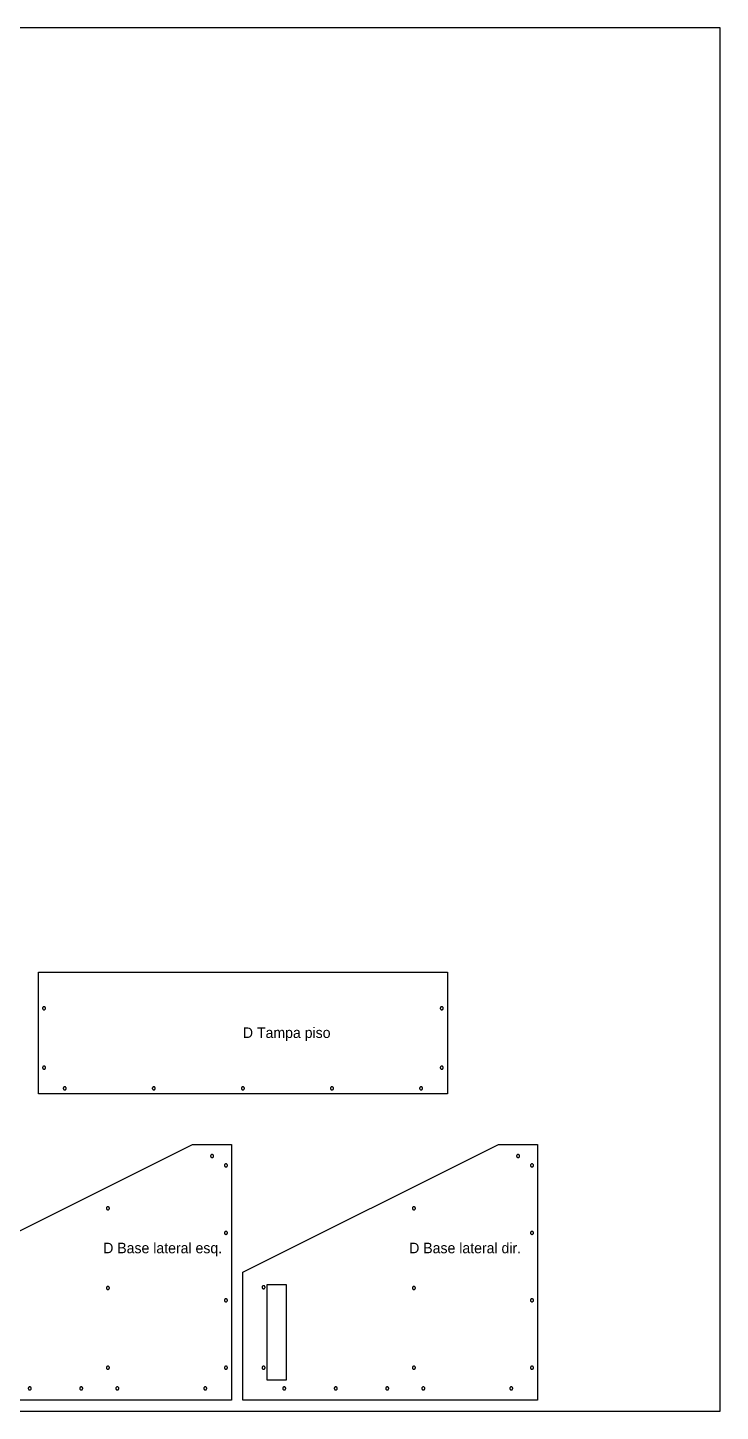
# Model space of a CAD drawing. Header units: millimetres. Extents: x 0 to 2750, y 0 to 1840.
# Drawn here: x 1829 to 2750, y 0 to 1840 of the extents above; entities that cross this region are included whole.
import ezdxf

# ---------------------------------------------------------------- set-up
doc = ezdxf.new("R2010")
doc.units = ezdxf.units.MM
for name, color, linetype in [('CHAPA_NAO_CORTAR', 8, 'Continuous'), ('CORTE_EXTERNO', 1, 'Continuous'), ('CORTE_INTERNO', 5, 'Continuous'), ('ETIQUETAS_NAO_CORTAR', 8, 'Continuous')]:
    doc.layers.add(name, color=color, linetype=linetype)

msp = doc.modelspace()

# ---------------------------------------------------------------- linework, layer by layer
at = {"layer": 'CHAPA_NAO_CORTAR'}
msp.add_lwpolyline([(0, 0), (2750, 0), (2750, 1840), (0, 1840)], close=True, dxfattribs=at)
at = {"layer": 'CORTE_EXTERNO'}
for points in [[(1843, 422), (1843, 584), (2387, 584), (2387, 422), (1843, 422)], [(1708, 15), (1708, 185), (2048, 355), (2100, 355), (2100, 15), (1708, 15)], [(2115, 15), (2115, 185), (2455, 355), (2507, 355), (2507, 15), (2115, 15)]]:
    msp.add_lwpolyline(points, close=True, dxfattribs=at)
at = {"layer": 'CORTE_INTERNO'}
for points in [[(1851.9, 537.4), (1851.8, 537.5), (1851.6, 537.7), (1851.4, 537.8), (1851.3, 537.8), (1851.1, 537.9), (1850.9, 538), (1850.7, 538), (1850.5, 538), (1850.3, 538), (1850.1, 538), (1849.9, 537.9), (1849.7, 537.8), (1849.6, 537.8), (1849.4, 537.7), (1849.2, 537.5), (1849.1, 537.4), (1849, 537.3), (1848.8, 537.1), (1848.7, 536.9), (1848.7, 536.8), (1848.6, 536.6), (1848.5, 536.4), (1848.5, 536.2), (1848.5, 536), (1848.5, 535.8), (1848.5, 535.6), (1848.6, 535.4), (1848.7, 535.2), (1848.7, 535.1), (1848.8, 534.9), (1849, 534.7), (1849.1, 534.6), (1849.2, 534.5), (1849.4, 534.3), (1849.6, 534.2), (1849.7, 534.2), (1849.9, 534.1), (1850.1, 534), (1850.3, 534), (1850.5, 534), (1850.7, 534), (1850.9, 534), (1851.1, 534.1), (1851.3, 534.2), (1851.4, 534.2), (1851.6, 534.3), (1851.8, 534.5), (1851.9, 534.6), (1852, 534.7), (1852.2, 534.9), (1852.3, 535.1), (1852.3, 535.2), (1852.4, 535.4), (1852.5, 535.6), (1852.5, 535.8), (1852.5, 536), (1852.5, 536.2), (1852.5, 536.4), (1852.4, 536.6), (1852.3, 536.8), (1852.3, 536.9), (1852.2, 537.1), (1852, 537.3), (1851.9, 537.4)], [(2381.2, 537.1), (2381, 537.3), (2380.9, 537.4), (2380.8, 537.5), (2380.6, 537.7), (2380.4, 537.8), (2380.3, 537.8), (2380.1, 537.9), (2379.9, 538), (2379.7, 538), (2379.5, 538), (2379.3, 538), (2379.1, 538), (2378.9, 537.9), (2378.7, 537.8), (2378.6, 537.8), (2378.4, 537.7), (2378.2, 537.5), (2378.1, 537.4), (2378, 537.3), (2377.8, 537.1), (2377.7, 536.9), (2377.7, 536.8), (2377.6, 536.6), (2377.5, 536.4), (2377.5, 536.2), (2377.5, 536), (2377.5, 535.8), (2377.5, 535.6), (2377.6, 535.4), (2377.7, 535.2), (2377.7, 535.1), (2377.8, 534.9), (2378, 534.7), (2378.1, 534.6), (2378.2, 534.5), (2378.4, 534.3), (2378.6, 534.2), (2378.7, 534.2), (2378.9, 534.1), (2379.1, 534), (2379.3, 534), (2379.5, 534), (2379.7, 534), (2379.9, 534), (2380.1, 534.1), (2380.3, 534.2), (2380.4, 534.2), (2380.6, 534.3), (2380.8, 534.5), (2380.9, 534.6), (2381, 534.7), (2381.2, 534.9), (2381.3, 535.1), (2381.3, 535.2), (2381.4, 535.4), (2381.5, 535.6), (2381.5, 535.8), (2381.5, 536), (2381.5, 536.2), (2381.5, 536.4), (2381.4, 536.6), (2381.3, 536.8), (2381.3, 536.9), (2381.2, 537.1)], [(1851.8, 458.5), (1851.6, 458.7), (1851.4, 458.8), (1851.3, 458.8), (1851.1, 458.9), (1850.9, 459), (1850.7, 459), (1850.5, 459), (1850.3, 459), (1850.1, 459), (1849.9, 458.9), (1849.7, 458.8), (1849.6, 458.8), (1849.4, 458.7), (1849.2, 458.5), (1849.1, 458.4), (1849, 458.3), (1848.8, 458.1), (1848.7, 457.9), (1848.7, 457.8), (1848.6, 457.6), (1848.5, 457.4), (1848.5, 457.2), (1848.5, 457), (1848.5, 456.8), (1848.5, 456.6), (1848.6, 456.4), (1848.7, 456.2), (1848.7, 456.1), (1848.8, 455.9), (1849, 455.7), (1849.1, 455.6), (1849.2, 455.5), (1849.4, 455.3), (1849.6, 455.2), (1849.7, 455.2), (1849.9, 455.1), (1850.1, 455), (1850.3, 455), (1850.5, 455), (1850.7, 455), (1850.9, 455), (1851.1, 455.1), (1851.3, 455.2), (1851.4, 455.2), (1851.6, 455.3), (1851.8, 455.5), (1851.9, 455.6), (1852, 455.7), (1852.2, 455.9), (1852.3, 456.1), (1852.3, 456.2), (1852.4, 456.4), (1852.5, 456.6), (1852.5, 456.8), (1852.5, 457), (1852.5, 457.2), (1852.5, 457.4), (1852.4, 457.6), (1852.3, 457.8), (1852.3, 457.9), (1852.2, 458.1), (1852, 458.3), (1851.9, 458.4), (1851.8, 458.5)], [(2381, 458.3), (2380.9, 458.4), (2380.8, 458.5), (2380.6, 458.7), (2380.4, 458.8), (2380.3, 458.8), (2380.1, 458.9), (2379.9, 459), (2379.7, 459), (2379.5, 459), (2379.3, 459), (2379.1, 459), (2378.9, 458.9), (2378.7, 458.8), (2378.6, 458.8), (2378.4, 458.7), (2378.2, 458.5), (2378.1, 458.4), (2378, 458.3), (2377.8, 458.1), (2377.7, 457.9), (2377.7, 457.8), (2377.6, 457.6), (2377.5, 457.4), (2377.5, 457.2), (2377.5, 457), (2377.5, 456.8), (2377.5, 456.6), (2377.6, 456.4), (2377.7, 456.2), (2377.7, 456.1), (2377.8, 455.9), (2378, 455.7), (2378.1, 455.6), (2378.2, 455.5), (2378.4, 455.3), (2378.6, 455.2), (2378.7, 455.2), (2378.9, 455.1), (2379.1, 455), (2379.3, 455), (2379.5, 455), (2379.7, 455), (2379.9, 455), (2380.1, 455.1), (2380.3, 455.2), (2380.4, 455.2), (2380.6, 455.3), (2380.8, 455.5), (2380.9, 455.6), (2381, 455.7), (2381.2, 455.9), (2381.3, 456.1), (2381.3, 456.2), (2381.4, 456.4), (2381.5, 456.6), (2381.5, 456.8), (2381.5, 457), (2381.5, 457.2), (2381.5, 457.4), (2381.4, 457.6), (2381.3, 457.8), (2381.3, 457.9), (2381.2, 458.1), (2381, 458.3)], [(1879.8, 430.4), (1879.7, 430.6), (1879.5, 430.8), (1879.4, 430.9), (1879.3, 431), (1879.1, 431.2), (1878.9, 431.3), (1878.8, 431.3), (1878.6, 431.4), (1878.4, 431.5), (1878.2, 431.5), (1878, 431.5), (1877.8, 431.5), (1877.6, 431.5), (1877.4, 431.4), (1877.2, 431.3), (1877.1, 431.3), (1876.9, 431.2), (1876.7, 431), (1876.6, 430.9), (1876.5, 430.8), (1876.3, 430.6), (1876.2, 430.4), (1876.2, 430.3), (1876.1, 430.1), (1876, 429.9), (1876, 429.7), (1876, 429.5), (1876, 429.3), (1876, 429.1), (1876.1, 428.9), (1876.2, 428.7), (1876.2, 428.6), (1876.3, 428.4), (1876.5, 428.2), (1876.6, 428.1), (1876.7, 428), (1876.9, 427.8), (1877.1, 427.7), (1877.2, 427.7), (1877.4, 427.6), (1877.6, 427.5), (1877.8, 427.5), (1878, 427.5), (1878.2, 427.5), (1878.4, 427.5), (1878.6, 427.6), (1878.8, 427.7), (1878.9, 427.7), (1879.1, 427.8), (1879.3, 428), (1879.4, 428.1), (1879.5, 428.2), (1879.7, 428.4), (1879.8, 428.6), (1879.8, 428.7), (1879.9, 428.9), (1880, 429.1), (1880, 429.3), (1880, 429.5), (1880, 429.7), (1880, 429.9), (1879.9, 430.1), (1879.8, 430.3), (1879.8, 430.4)], [(1998.3, 430.3), (1998.3, 430.4), (1998.2, 430.6), (1998, 430.8), (1997.9, 430.9), (1997.8, 431), (1997.6, 431.2), (1997.4, 431.3), (1997.3, 431.3), (1997.1, 431.4), (1996.9, 431.5), (1996.7, 431.5), (1996.5, 431.5), (1996.3, 431.5), (1996.1, 431.5), (1995.9, 431.4), (1995.7, 431.3), (1995.6, 431.3), (1995.4, 431.2), (1995.2, 431), (1995.1, 430.9), (1995, 430.8), (1994.8, 430.6), (1994.7, 430.4), (1994.7, 430.3), (1994.6, 430.1), (1994.5, 429.9), (1994.5, 429.7), (1994.5, 429.5), (1994.5, 429.3), (1994.5, 429.1), (1994.6, 428.9), (1994.7, 428.7), (1994.7, 428.6), (1994.8, 428.4), (1995, 428.2), (1995.1, 428.1), (1995.2, 428), (1995.4, 427.8), (1995.6, 427.7), (1995.7, 427.7), (1995.9, 427.6), (1996.1, 427.5), (1996.3, 427.5), (1996.5, 427.5), (1996.7, 427.5), (1996.9, 427.5), (1997.1, 427.6), (1997.3, 427.7), (1997.4, 427.7), (1997.6, 427.8), (1997.8, 428), (1997.9, 428.1), (1998, 428.2), (1998.2, 428.4), (1998.3, 428.6), (1998.3, 428.7), (1998.4, 428.9), (1998.5, 429.1), (1998.5, 429.3), (1998.5, 429.5), (1998.5, 429.7), (1998.5, 429.9), (1998.4, 430.1), (1998.3, 430.3)], [(2116.9, 430.1), (2116.8, 430.3), (2116.8, 430.4), (2116.7, 430.6), (2116.5, 430.8), (2116.4, 430.9), (2116.3, 431), (2116.1, 431.2), (2115.9, 431.3), (2115.8, 431.3), (2115.6, 431.4), (2115.4, 431.5), (2115.2, 431.5), (2115, 431.5), (2114.8, 431.5), (2114.6, 431.5), (2114.4, 431.4), (2114.2, 431.3), (2114.1, 431.3), (2113.9, 431.2), (2113.7, 431), (2113.6, 430.9), (2113.5, 430.8), (2113.3, 430.6), (2113.2, 430.4), (2113.2, 430.3), (2113.1, 430.1), (2113, 429.9), (2113, 429.7), (2113, 429.5), (2113, 429.3), (2113, 429.1), (2113.1, 428.9), (2113.2, 428.7), (2113.2, 428.6), (2113.3, 428.4), (2113.5, 428.2), (2113.6, 428.1), (2113.7, 428), (2113.9, 427.8), (2114.1, 427.7), (2114.2, 427.7), (2114.4, 427.6), (2114.6, 427.5), (2114.8, 427.5), (2115, 427.5), (2115.2, 427.5), (2115.4, 427.5), (2115.6, 427.6), (2115.8, 427.7), (2115.9, 427.7), (2116.1, 427.8), (2116.3, 428), (2116.4, 428.1), (2116.5, 428.2), (2116.7, 428.4), (2116.8, 428.6), (2116.8, 428.7), (2116.9, 428.9), (2117, 429.1), (2117, 429.3), (2117, 429.5), (2117, 429.7), (2117, 429.9), (2116.9, 430.1)], [(2235.5, 429.9), (2235.4, 430.1), (2235.3, 430.3), (2235.3, 430.4), (2235.2, 430.6), (2235, 430.8), (2234.9, 430.9), (2234.8, 431), (2234.6, 431.2), (2234.4, 431.3), (2234.3, 431.3), (2234.1, 431.4), (2233.9, 431.5), (2233.7, 431.5), (2233.5, 431.5), (2233.3, 431.5), (2233.1, 431.5), (2232.9, 431.4), (2232.7, 431.3), (2232.6, 431.3), (2232.4, 431.2), (2232.2, 431), (2232.1, 430.9), (2232, 430.8), (2231.8, 430.6), (2231.7, 430.4), (2231.7, 430.3), (2231.6, 430.1), (2231.5, 429.9), (2231.5, 429.7), (2231.5, 429.5), (2231.5, 429.3), (2231.5, 429.1), (2231.6, 428.9), (2231.7, 428.7), (2231.7, 428.6), (2231.8, 428.4), (2232, 428.2), (2232.1, 428.1), (2232.2, 428), (2232.4, 427.8), (2232.6, 427.7), (2232.7, 427.7), (2232.9, 427.6), (2233.1, 427.5), (2233.3, 427.5), (2233.5, 427.5), (2233.7, 427.5), (2233.9, 427.5), (2234.1, 427.6), (2234.3, 427.7), (2234.4, 427.7), (2234.6, 427.8), (2234.8, 428), (2234.9, 428.1), (2235, 428.2), (2235.2, 428.4), (2235.3, 428.6), (2235.3, 428.7), (2235.4, 428.9), (2235.5, 429.1), (2235.5, 429.3), (2235.5, 429.5), (2235.5, 429.7), (2235.5, 429.9)], [(2354, 429.7), (2354, 429.9), (2353.9, 430.1), (2353.8, 430.3), (2353.8, 430.4), (2353.7, 430.6), (2353.5, 430.8), (2353.4, 430.9), (2353.3, 431), (2353.1, 431.2), (2352.9, 431.3), (2352.8, 431.3), (2352.6, 431.4), (2352.4, 431.5), (2352.2, 431.5), (2352, 431.5), (2351.8, 431.5), (2351.6, 431.5), (2351.4, 431.4), (2351.2, 431.3), (2351.1, 431.3), (2350.9, 431.2), (2350.7, 431), (2350.6, 430.9), (2350.5, 430.8), (2350.3, 430.6), (2350.2, 430.4), (2350.2, 430.3), (2350.1, 430.1), (2350, 429.9), (2350, 429.7), (2350, 429.5), (2350, 429.3), (2350, 429.1), (2350.1, 428.9), (2350.2, 428.7), (2350.2, 428.6), (2350.3, 428.4), (2350.5, 428.2), (2350.6, 428.1), (2350.7, 428), (2350.9, 427.8), (2351.1, 427.7), (2351.2, 427.7), (2351.4, 427.6), (2351.6, 427.5), (2351.8, 427.5), (2352, 427.5), (2352.2, 427.5), (2352.4, 427.5), (2352.6, 427.6), (2352.8, 427.7), (2352.9, 427.7), (2353.1, 427.8), (2353.3, 428), (2353.4, 428.1), (2353.5, 428.2), (2353.7, 428.4), (2353.8, 428.6), (2353.8, 428.7), (2353.9, 428.9), (2354, 429.1), (2354, 429.3), (2354, 429.5), (2354, 429.7)], [(2072.9, 341.2), (2072.7, 341), (2072.6, 340.9), (2072.5, 340.8), (2072.3, 340.6), (2072.2, 340.4), (2072.2, 340.3), (2072.1, 340.1), (2072, 339.9), (2072, 339.7), (2072, 339.5), (2072, 339.3), (2072, 339.1), (2072.1, 338.9), (2072.2, 338.7), (2072.2, 338.6), (2072.3, 338.4), (2072.5, 338.2), (2072.6, 338.1), (2072.7, 338), (2072.9, 337.8), (2073.1, 337.7), (2073.2, 337.7), (2073.4, 337.6), (2073.6, 337.5), (2073.8, 337.5), (2074, 337.5), (2074.2, 337.5), (2074.4, 337.5), (2074.6, 337.6), (2074.8, 337.7), (2074.9, 337.7), (2075.1, 337.8), (2075.3, 338), (2075.4, 338.1), (2075.5, 338.2), (2075.7, 338.4), (2075.8, 338.6), (2075.8, 338.7), (2075.9, 338.9), (2076, 339.1), (2076, 339.3), (2076, 339.5), (2076, 339.7), (2076, 339.9), (2075.9, 340.1), (2075.8, 340.3), (2075.8, 340.4), (2075.7, 340.6), (2075.5, 340.8), (2075.4, 340.9), (2075.3, 341), (2075.1, 341.2), (2074.9, 341.3), (2074.8, 341.3), (2074.6, 341.4), (2074.4, 341.5), (2074.2, 341.5), (2074, 341.5), (2073.8, 341.5), (2073.6, 341.5), (2073.4, 341.4), (2073.2, 341.3), (2073.1, 341.3), (2072.9, 341.2)], [(2479.9, 341.2), (2479.7, 341), (2479.6, 340.9), (2479.5, 340.8), (2479.3, 340.6), (2479.2, 340.4), (2479.2, 340.3), (2479.1, 340.1), (2479, 339.9), (2479, 339.7), (2479, 339.5), (2479, 339.3), (2479, 339.1), (2479.1, 338.9), (2479.2, 338.7), (2479.2, 338.6), (2479.3, 338.4), (2479.5, 338.2), (2479.6, 338.1), (2479.7, 338), (2479.9, 337.8), (2480.1, 337.7), (2480.2, 337.7), (2480.4, 337.6), (2480.6, 337.5), (2480.8, 337.5), (2481, 337.5), (2481.2, 337.5), (2481.4, 337.5), (2481.6, 337.6), (2481.8, 337.7), (2481.9, 337.7), (2482.1, 337.8), (2482.3, 338), (2482.4, 338.1), (2482.5, 338.2), (2482.7, 338.4), (2482.8, 338.6), (2482.8, 338.7), (2482.9, 338.9), (2483, 339.1), (2483, 339.3), (2483, 339.5), (2483, 339.7), (2483, 339.9), (2482.9, 340.1), (2482.8, 340.3), (2482.8, 340.4), (2482.7, 340.6), (2482.5, 340.8), (2482.4, 340.9), (2482.3, 341), (2482.1, 341.2), (2481.9, 341.3), (2481.8, 341.3), (2481.6, 341.4), (2481.4, 341.5), (2481.2, 341.5), (2481, 341.5), (2480.8, 341.5), (2480.6, 341.5), (2480.4, 341.4), (2480.2, 341.3), (2480.1, 341.3), (2479.9, 341.2)], [(2090.7, 327.8), (2090.6, 327.6), (2090.5, 327.4), (2090.5, 327.2), (2090.5, 327), (2090.5, 326.8), (2090.5, 326.6), (2090.6, 326.4), (2090.7, 326.2), (2090.7, 326.1), (2090.8, 325.9), (2091, 325.7), (2091.1, 325.6), (2091.2, 325.5), (2091.4, 325.3), (2091.6, 325.2), (2091.7, 325.2), (2091.9, 325.1), (2092.1, 325), (2092.3, 325), (2092.5, 325), (2092.7, 325), (2092.9, 325), (2093.1, 325.1), (2093.3, 325.2), (2093.4, 325.2), (2093.6, 325.3), (2093.8, 325.5), (2093.9, 325.6), (2094, 325.7), (2094.2, 325.9), (2094.3, 326.1), (2094.3, 326.2), (2094.4, 326.4), (2094.5, 326.6), (2094.5, 326.8), (2094.5, 327), (2094.5, 327.2), (2094.5, 327.4), (2094.4, 327.6), (2094.3, 327.8), (2094.3, 327.9), (2094.2, 328.1), (2094, 328.3), (2093.9, 328.4), (2093.8, 328.5), (2093.6, 328.7), (2093.4, 328.8), (2093.3, 328.8), (2093.1, 328.9), (2092.9, 329), (2092.7, 329), (2092.5, 329), (2092.3, 329), (2092.1, 329), (2091.9, 328.9), (2091.7, 328.8), (2091.6, 328.8), (2091.4, 328.7), (2091.2, 328.5), (2091.1, 328.4), (2091, 328.3), (2090.8, 328.1), (2090.7, 327.9), (2090.7, 327.8)], [(2497.7, 327.8), (2497.6, 327.6), (2497.5, 327.4), (2497.5, 327.2), (2497.5, 327), (2497.5, 326.8), (2497.5, 326.6), (2497.6, 326.4), (2497.7, 326.2), (2497.7, 326.1), (2497.8, 325.9), (2498, 325.7), (2498.1, 325.6), (2498.2, 325.5), (2498.4, 325.3), (2498.6, 325.2), (2498.7, 325.2), (2498.9, 325.1), (2499.1, 325), (2499.3, 325), (2499.5, 325), (2499.7, 325), (2499.9, 325), (2500.1, 325.1), (2500.3, 325.2), (2500.4, 325.2), (2500.6, 325.3), (2500.8, 325.5), (2500.9, 325.6), (2501, 325.7), (2501.2, 325.9), (2501.3, 326.1), (2501.3, 326.2), (2501.4, 326.4), (2501.5, 326.6), (2501.5, 326.8), (2501.5, 327), (2501.5, 327.2), (2501.5, 327.4), (2501.4, 327.6), (2501.3, 327.8), (2501.3, 327.9), (2501.2, 328.1), (2501, 328.3), (2500.9, 328.4), (2500.8, 328.5), (2500.6, 328.7), (2500.4, 328.8), (2500.3, 328.8), (2500.1, 328.9), (2499.9, 329), (2499.7, 329), (2499.5, 329), (2499.3, 329), (2499.1, 329), (2498.9, 328.9), (2498.7, 328.8), (2498.6, 328.8), (2498.4, 328.7), (2498.2, 328.5), (2498.1, 328.4), (2498, 328.3), (2497.8, 328.1), (2497.7, 327.9), (2497.7, 327.8)], [(1935.3, 272), (1935.1, 272), (1934.9, 271.9), (1934.7, 271.8), (1934.6, 271.8), (1934.4, 271.7), (1934.2, 271.5), (1934.1, 271.4), (1934, 271.3), (1933.8, 271.1), (1933.7, 270.9), (1933.7, 270.8), (1933.6, 270.6), (1933.5, 270.4), (1933.5, 270.2), (1933.5, 270), (1933.5, 269.8), (1933.5, 269.6), (1933.6, 269.4), (1933.7, 269.2), (1933.7, 269.1), (1933.8, 268.9), (1934, 268.7), (1934.1, 268.6), (1934.2, 268.5), (1934.4, 268.3), (1934.6, 268.2), (1934.7, 268.2), (1934.9, 268.1), (1935.1, 268), (1935.3, 268), (1935.5, 268), (1935.7, 268), (1935.9, 268), (1936.1, 268.1), (1936.3, 268.2), (1936.4, 268.2), (1936.6, 268.3), (1936.8, 268.5), (1936.9, 268.6), (1937, 268.7), (1937.2, 268.9), (1937.3, 269.1), (1937.3, 269.2), (1937.4, 269.4), (1937.5, 269.6), (1937.5, 269.8), (1937.5, 270), (1937.5, 270.2), (1937.5, 270.4), (1937.4, 270.6), (1937.3, 270.8), (1937.3, 270.9), (1937.2, 271.1), (1937, 271.3), (1936.9, 271.4), (1936.8, 271.5), (1936.6, 271.7), (1936.4, 271.8), (1936.3, 271.8), (1936.1, 271.9), (1935.9, 272), (1935.7, 272), (1935.5, 272), (1935.3, 272)], [(2342.3, 272), (2342.1, 272), (2341.9, 271.9), (2341.7, 271.8), (2341.6, 271.8), (2341.4, 271.7), (2341.2, 271.5), (2341.1, 271.4), (2341, 271.3), (2340.8, 271.1), (2340.7, 270.9), (2340.7, 270.8), (2340.6, 270.6), (2340.5, 270.4), (2340.5, 270.2), (2340.5, 270), (2340.5, 269.8), (2340.5, 269.6), (2340.6, 269.4), (2340.7, 269.2), (2340.7, 269.1), (2340.8, 268.9), (2341, 268.7), (2341.1, 268.6), (2341.2, 268.5), (2341.4, 268.3), (2341.6, 268.2), (2341.7, 268.2), (2341.9, 268.1), (2342.1, 268), (2342.3, 268), (2342.5, 268), (2342.7, 268), (2342.9, 268), (2343.1, 268.1), (2343.3, 268.2), (2343.4, 268.2), (2343.6, 268.3), (2343.8, 268.5), (2343.9, 268.6), (2344, 268.7), (2344.2, 268.9), (2344.3, 269.1), (2344.3, 269.2), (2344.4, 269.4), (2344.5, 269.6), (2344.5, 269.8), (2344.5, 270), (2344.5, 270.2), (2344.5, 270.4), (2344.4, 270.6), (2344.3, 270.8), (2344.3, 270.9), (2344.2, 271.1), (2344, 271.3), (2343.9, 271.4), (2343.8, 271.5), (2343.6, 271.7), (2343.4, 271.8), (2343.3, 271.8), (2343.1, 271.9), (2342.9, 272), (2342.7, 272), (2342.5, 272), (2342.3, 272)], [(2090.6, 237.9), (2090.5, 237.7), (2090.5, 237.5), (2090.5, 237.3), (2090.5, 237.1), (2090.5, 236.9), (2090.6, 236.8), (2090.7, 236.6), (2090.7, 236.4), (2090.8, 236.2), (2091, 236.1), (2091.1, 235.9), (2091.2, 235.8), (2091.4, 235.7), (2091.6, 235.6), (2091.7, 235.5), (2091.9, 235.4), (2092.1, 235.4), (2092.3, 235.3), (2092.5, 235.3), (2092.7, 235.3), (2092.9, 235.4), (2093.1, 235.4), (2093.3, 235.5), (2093.4, 235.6), (2093.6, 235.7), (2093.8, 235.8), (2093.9, 235.9), (2094, 236.1), (2094.2, 236.2), (2094.3, 236.4), (2094.3, 236.6), (2094.4, 236.8), (2094.5, 236.9), (2094.5, 237.1), (2094.5, 237.3), (2094.5, 237.5), (2094.5, 237.7), (2094.4, 237.9), (2094.3, 238.1), (2094.3, 238.3), (2094.2, 238.4), (2094, 238.6), (2093.9, 238.7), (2093.8, 238.9), (2093.6, 239), (2093.4, 239.1), (2093.3, 239.2), (2093.1, 239.2), (2092.9, 239.3), (2092.7, 239.3), (2092.5, 239.3), (2092.3, 239.3), (2092.1, 239.3), (2091.9, 239.2), (2091.7, 239.2), (2091.6, 239.1), (2091.4, 239), (2091.2, 238.9), (2091.1, 238.7), (2091, 238.6), (2090.8, 238.4), (2090.7, 238.3), (2090.7, 238.1), (2090.6, 237.9)], [(2497.6, 237.9), (2497.5, 237.7), (2497.5, 237.5), (2497.5, 237.3), (2497.5, 237.1), (2497.5, 236.9), (2497.6, 236.8), (2497.7, 236.6), (2497.7, 236.4), (2497.8, 236.2), (2498, 236.1), (2498.1, 235.9), (2498.2, 235.8), (2498.4, 235.7), (2498.6, 235.6), (2498.7, 235.5), (2498.9, 235.4), (2499.1, 235.4), (2499.3, 235.3), (2499.5, 235.3), (2499.7, 235.3), (2499.9, 235.4), (2500.1, 235.4), (2500.3, 235.5), (2500.4, 235.6), (2500.6, 235.7), (2500.8, 235.8), (2500.9, 235.9), (2501, 236.1), (2501.2, 236.2), (2501.3, 236.4), (2501.3, 236.6), (2501.4, 236.8), (2501.5, 236.9), (2501.5, 237.1), (2501.5, 237.3), (2501.5, 237.5), (2501.5, 237.7), (2501.4, 237.9), (2501.3, 238.1), (2501.3, 238.3), (2501.2, 238.4), (2501, 238.6), (2500.9, 238.7), (2500.8, 238.9), (2500.6, 239), (2500.4, 239.1), (2500.3, 239.2), (2500.1, 239.2), (2499.9, 239.3), (2499.7, 239.3), (2499.5, 239.3), (2499.3, 239.3), (2499.1, 239.3), (2498.9, 239.2), (2498.7, 239.2), (2498.6, 239.1), (2498.4, 239), (2498.2, 238.9), (2498.1, 238.7), (2498, 238.6), (2497.8, 238.4), (2497.7, 238.3), (2497.7, 238.1), (2497.6, 237.9)], [(1935.1, 166), (1934.9, 165.9), (1934.7, 165.8), (1934.6, 165.8), (1934.4, 165.7), (1934.2, 165.5), (1934.1, 165.4), (1934, 165.3), (1933.8, 165.1), (1933.7, 164.9), (1933.7, 164.8), (1933.6, 164.6), (1933.5, 164.4), (1933.5, 164.2), (1933.5, 164), (1933.5, 163.8), (1933.5, 163.6), (1933.6, 163.4), (1933.7, 163.2), (1933.7, 163.1), (1933.8, 162.9), (1934, 162.7), (1934.1, 162.6), (1934.2, 162.5), (1934.4, 162.3), (1934.6, 162.2), (1934.7, 162.2), (1934.9, 162.1), (1935.1, 162), (1935.3, 162), (1935.5, 162), (1935.7, 162), (1935.9, 162), (1936.1, 162.1), (1936.3, 162.2), (1936.4, 162.2), (1936.6, 162.3), (1936.8, 162.5), (1936.9, 162.6), (1937, 162.7), (1937.2, 162.9), (1937.3, 163.1), (1937.3, 163.2), (1937.4, 163.4), (1937.5, 163.6), (1937.5, 163.8), (1937.5, 164), (1937.5, 164.2), (1937.5, 164.4), (1937.4, 164.6), (1937.3, 164.8), (1937.3, 164.9), (1937.2, 165.1), (1937, 165.3), (1936.9, 165.4), (1936.8, 165.5), (1936.6, 165.7), (1936.4, 165.8), (1936.3, 165.8), (1936.1, 165.9), (1935.9, 166), (1935.7, 166), (1935.5, 166), (1935.3, 166), (1935.1, 166)], [(2141.7, 166.8), (2141.6, 166.8), (2141.4, 166.7), (2141.2, 166.5), (2141.1, 166.4), (2141, 166.3), (2140.8, 166.1), (2140.7, 165.9), (2140.7, 165.8), (2140.6, 165.6), (2140.5, 165.4), (2140.5, 165.2), (2140.5, 165), (2140.5, 164.8), (2140.5, 164.6), (2140.6, 164.4), (2140.7, 164.2), (2140.7, 164.1), (2140.8, 163.9), (2141, 163.7), (2141.1, 163.6), (2141.2, 163.5), (2141.4, 163.3), (2141.6, 163.2), (2141.7, 163.2), (2141.9, 163.1), (2142.1, 163), (2142.3, 163), (2142.5, 163), (2142.7, 163), (2142.9, 163), (2143.1, 163.1), (2143.3, 163.2), (2143.4, 163.2), (2143.6, 163.3), (2143.8, 163.5), (2143.9, 163.6), (2144, 163.7), (2144.2, 163.9), (2144.3, 164.1), (2144.3, 164.2), (2144.4, 164.4), (2144.5, 164.6), (2144.5, 164.8), (2144.5, 165), (2144.5, 165.2), (2144.5, 165.4), (2144.4, 165.6), (2144.3, 165.8), (2144.3, 165.9), (2144.2, 166.1), (2144, 166.3), (2143.9, 166.4), (2143.8, 166.5), (2143.6, 166.7), (2143.4, 166.8), (2143.3, 166.8), (2143.1, 166.9), (2142.9, 167), (2142.7, 167), (2142.5, 167), (2142.3, 167), (2142.1, 167), (2141.9, 166.9), (2141.7, 166.8)], [(2173, 168), (2147, 168), (2147, 42), (2173, 42), (2173, 168)], [(2342.1, 166), (2341.9, 165.9), (2341.7, 165.8), (2341.6, 165.8), (2341.4, 165.7), (2341.2, 165.5), (2341.1, 165.4), (2341, 165.3), (2340.8, 165.1), (2340.7, 164.9), (2340.7, 164.8), (2340.6, 164.6), (2340.5, 164.4), (2340.5, 164.2), (2340.5, 164), (2340.5, 163.8), (2340.5, 163.6), (2340.6, 163.4), (2340.7, 163.2), (2340.7, 163.1), (2340.8, 162.9), (2341, 162.7), (2341.1, 162.6), (2341.2, 162.5), (2341.4, 162.3), (2341.6, 162.2), (2341.7, 162.2), (2341.9, 162.1), (2342.1, 162), (2342.3, 162), (2342.5, 162), (2342.7, 162), (2342.9, 162), (2343.1, 162.1), (2343.3, 162.2), (2343.4, 162.2), (2343.6, 162.3), (2343.8, 162.5), (2343.9, 162.6), (2344, 162.7), (2344.2, 162.9), (2344.3, 163.1), (2344.3, 163.2), (2344.4, 163.4), (2344.5, 163.6), (2344.5, 163.8), (2344.5, 164), (2344.5, 164.2), (2344.5, 164.4), (2344.4, 164.6), (2344.3, 164.8), (2344.3, 164.9), (2344.2, 165.1), (2344, 165.3), (2343.9, 165.4), (2343.8, 165.5), (2343.6, 165.7), (2343.4, 165.8), (2343.3, 165.8), (2343.1, 165.9), (2342.9, 166), (2342.7, 166), (2342.5, 166), (2342.3, 166), (2342.1, 166)], [(2090.5, 148.1), (2090.5, 147.9), (2090.5, 147.7), (2090.5, 147.5), (2090.5, 147.3), (2090.6, 147.1), (2090.7, 146.9), (2090.7, 146.7), (2090.8, 146.6), (2091, 146.4), (2091.1, 146.3), (2091.2, 146.1), (2091.4, 146), (2091.6, 145.9), (2091.7, 145.8), (2091.9, 145.8), (2092.1, 145.7), (2092.3, 145.7), (2092.5, 145.7), (2092.7, 145.7), (2092.9, 145.7), (2093.1, 145.8), (2093.3, 145.8), (2093.4, 145.9), (2093.6, 146), (2093.8, 146.1), (2093.9, 146.3), (2094, 146.4), (2094.2, 146.6), (2094.3, 146.7), (2094.3, 146.9), (2094.4, 147.1), (2094.5, 147.3), (2094.5, 147.5), (2094.5, 147.7), (2094.5, 147.9), (2094.5, 148.1), (2094.4, 148.2), (2094.3, 148.4), (2094.3, 148.6), (2094.2, 148.8), (2094, 148.9), (2093.9, 149.1), (2093.8, 149.2), (2093.6, 149.3), (2093.4, 149.4), (2093.3, 149.5), (2093.1, 149.6), (2092.9, 149.6), (2092.7, 149.7), (2092.5, 149.7), (2092.3, 149.7), (2092.1, 149.6), (2091.9, 149.6), (2091.7, 149.5), (2091.6, 149.4), (2091.4, 149.3), (2091.2, 149.2), (2091.1, 149.1), (2091, 148.9), (2090.8, 148.8), (2090.7, 148.6), (2090.7, 148.4), (2090.6, 148.2), (2090.5, 148.1)], [(2497.5, 148.1), (2497.5, 147.9), (2497.5, 147.7), (2497.5, 147.5), (2497.5, 147.3), (2497.6, 147.1), (2497.7, 146.9), (2497.7, 146.7), (2497.8, 146.6), (2498, 146.4), (2498.1, 146.3), (2498.2, 146.1), (2498.4, 146), (2498.6, 145.9), (2498.7, 145.8), (2498.9, 145.8), (2499.1, 145.7), (2499.3, 145.7), (2499.5, 145.7), (2499.7, 145.7), (2499.9, 145.7), (2500.1, 145.8), (2500.3, 145.8), (2500.4, 145.9), (2500.6, 146), (2500.8, 146.1), (2500.9, 146.3), (2501, 146.4), (2501.2, 146.6), (2501.3, 146.7), (2501.3, 146.9), (2501.4, 147.1), (2501.5, 147.3), (2501.5, 147.5), (2501.5, 147.7), (2501.5, 147.9), (2501.5, 148.1), (2501.4, 148.2), (2501.3, 148.4), (2501.3, 148.6), (2501.2, 148.8), (2501, 148.9), (2500.9, 149.1), (2500.8, 149.2), (2500.6, 149.3), (2500.4, 149.4), (2500.3, 149.5), (2500.1, 149.6), (2499.9, 149.6), (2499.7, 149.7), (2499.5, 149.7), (2499.3, 149.7), (2499.1, 149.6), (2498.9, 149.6), (2498.7, 149.5), (2498.6, 149.4), (2498.4, 149.3), (2498.2, 149.2), (2498.1, 149.1), (2498, 148.9), (2497.8, 148.8), (2497.7, 148.6), (2497.7, 148.4), (2497.6, 148.2), (2497.5, 148.1)], [(1934.9, 59.9), (1934.7, 59.8), (1934.6, 59.8), (1934.4, 59.7), (1934.2, 59.5), (1934.1, 59.4), (1934, 59.3), (1933.8, 59.1), (1933.7, 58.9), (1933.7, 58.8), (1933.6, 58.6), (1933.5, 58.4), (1933.5, 58.2), (1933.5, 58), (1933.5, 57.8), (1933.5, 57.6), (1933.6, 57.4), (1933.7, 57.2), (1933.7, 57.1), (1933.8, 56.9), (1934, 56.7), (1934.1, 56.6), (1934.2, 56.5), (1934.4, 56.3), (1934.6, 56.2), (1934.7, 56.2), (1934.9, 56.1), (1935.1, 56), (1935.3, 56), (1935.5, 56), (1935.7, 56), (1935.9, 56), (1936.1, 56.1), (1936.3, 56.2), (1936.4, 56.2), (1936.6, 56.3), (1936.8, 56.5), (1936.9, 56.6), (1937, 56.7), (1937.2, 56.9), (1937.3, 57.1), (1937.3, 57.2), (1937.4, 57.4), (1937.5, 57.6), (1937.5, 57.8), (1937.5, 58), (1937.5, 58.2), (1937.5, 58.4), (1937.4, 58.6), (1937.3, 58.8), (1937.3, 58.9), (1937.2, 59.1), (1937, 59.3), (1936.9, 59.4), (1936.8, 59.5), (1936.6, 59.7), (1936.4, 59.8), (1936.3, 59.8), (1936.1, 59.9), (1935.9, 60), (1935.7, 60), (1935.5, 60), (1935.3, 60), (1935.1, 60), (1934.9, 59.9)], [(2090.5, 58.2), (2090.5, 58), (2090.5, 57.8), (2090.5, 57.6), (2090.6, 57.4), (2090.7, 57.2), (2090.7, 57.1), (2090.8, 56.9), (2091, 56.7), (2091.1, 56.6), (2091.2, 56.5), (2091.4, 56.3), (2091.6, 56.2), (2091.7, 56.2), (2091.9, 56.1), (2092.1, 56), (2092.3, 56), (2092.5, 56), (2092.7, 56), (2092.9, 56), (2093.1, 56.1), (2093.3, 56.2), (2093.4, 56.2), (2093.6, 56.3), (2093.8, 56.5), (2093.9, 56.6), (2094, 56.7), (2094.2, 56.9), (2094.3, 57.1), (2094.3, 57.2), (2094.4, 57.4), (2094.5, 57.6), (2094.5, 57.8), (2094.5, 58), (2094.5, 58.2), (2094.5, 58.4), (2094.4, 58.6), (2094.3, 58.8), (2094.3, 58.9), (2094.2, 59.1), (2094, 59.3), (2093.9, 59.4), (2093.8, 59.5), (2093.6, 59.7), (2093.4, 59.8), (2093.3, 59.8), (2093.1, 59.9), (2092.9, 60), (2092.7, 60), (2092.5, 60), (2092.3, 60), (2092.1, 60), (2091.9, 59.9), (2091.7, 59.8), (2091.6, 59.8), (2091.4, 59.7), (2091.2, 59.5), (2091.1, 59.4), (2091, 59.3), (2090.8, 59.1), (2090.7, 58.9), (2090.7, 58.8), (2090.6, 58.6), (2090.5, 58.4), (2090.5, 58.2)], [(2141.6, 59.8), (2141.4, 59.7), (2141.2, 59.5), (2141.1, 59.4), (2141, 59.3), (2140.8, 59.1), (2140.7, 58.9), (2140.7, 58.8), (2140.6, 58.6), (2140.5, 58.4), (2140.5, 58.2), (2140.5, 58), (2140.5, 57.8), (2140.5, 57.6), (2140.6, 57.4), (2140.7, 57.2), (2140.7, 57.1), (2140.8, 56.9), (2141, 56.7), (2141.1, 56.6), (2141.2, 56.5), (2141.4, 56.3), (2141.6, 56.2), (2141.7, 56.2), (2141.9, 56.1), (2142.1, 56), (2142.3, 56), (2142.5, 56), (2142.7, 56), (2142.9, 56), (2143.1, 56.1), (2143.3, 56.2), (2143.4, 56.2), (2143.6, 56.3), (2143.8, 56.5), (2143.9, 56.6), (2144, 56.7), (2144.2, 56.9), (2144.3, 57.1), (2144.3, 57.2), (2144.4, 57.4), (2144.5, 57.6), (2144.5, 57.8), (2144.5, 58), (2144.5, 58.2), (2144.5, 58.4), (2144.4, 58.6), (2144.3, 58.8), (2144.3, 58.9), (2144.2, 59.1), (2144, 59.3), (2143.9, 59.4), (2143.8, 59.5), (2143.6, 59.7), (2143.4, 59.8), (2143.3, 59.8), (2143.1, 59.9), (2142.9, 60), (2142.7, 60), (2142.5, 60), (2142.3, 60), (2142.1, 60), (2141.9, 59.9), (2141.7, 59.8), (2141.6, 59.8)], [(2341.9, 59.9), (2341.7, 59.8), (2341.6, 59.8), (2341.4, 59.7), (2341.2, 59.5), (2341.1, 59.4), (2341, 59.3), (2340.8, 59.1), (2340.7, 58.9), (2340.7, 58.8), (2340.6, 58.6), (2340.5, 58.4), (2340.5, 58.2), (2340.5, 58), (2340.5, 57.8), (2340.5, 57.6), (2340.6, 57.4), (2340.7, 57.2), (2340.7, 57.1), (2340.8, 56.9), (2341, 56.7), (2341.1, 56.6), (2341.2, 56.5), (2341.4, 56.3), (2341.6, 56.2), (2341.7, 56.2), (2341.9, 56.1), (2342.1, 56), (2342.3, 56), (2342.5, 56), (2342.7, 56), (2342.9, 56), (2343.1, 56.1), (2343.3, 56.2), (2343.4, 56.2), (2343.6, 56.3), (2343.8, 56.5), (2343.9, 56.6), (2344, 56.7), (2344.2, 56.9), (2344.3, 57.1), (2344.3, 57.2), (2344.4, 57.4), (2344.5, 57.6), (2344.5, 57.8), (2344.5, 58), (2344.5, 58.2), (2344.5, 58.4), (2344.4, 58.6), (2344.3, 58.8), (2344.3, 58.9), (2344.2, 59.1), (2344, 59.3), (2343.9, 59.4), (2343.8, 59.5), (2343.6, 59.7), (2343.4, 59.8), (2343.3, 59.8), (2343.1, 59.9), (2342.9, 60), (2342.7, 60), (2342.5, 60), (2342.3, 60), (2342.1, 60), (2341.9, 59.9)], [(2497.5, 58.2), (2497.5, 58), (2497.5, 57.8), (2497.5, 57.6), (2497.6, 57.4), (2497.7, 57.2), (2497.7, 57.1), (2497.8, 56.9), (2498, 56.7), (2498.1, 56.6), (2498.2, 56.5), (2498.4, 56.3), (2498.6, 56.2), (2498.7, 56.2), (2498.9, 56.1), (2499.1, 56), (2499.3, 56), (2499.5, 56), (2499.7, 56), (2499.9, 56), (2500.1, 56.1), (2500.3, 56.2), (2500.4, 56.2), (2500.6, 56.3), (2500.8, 56.5), (2500.9, 56.6), (2501, 56.7), (2501.2, 56.9), (2501.3, 57.1), (2501.3, 57.2), (2501.4, 57.4), (2501.5, 57.6), (2501.5, 57.8), (2501.5, 58), (2501.5, 58.2), (2501.5, 58.4), (2501.4, 58.6), (2501.3, 58.8), (2501.3, 58.9), (2501.2, 59.1), (2501, 59.3), (2500.9, 59.4), (2500.8, 59.5), (2500.6, 59.7), (2500.4, 59.8), (2500.3, 59.8), (2500.1, 59.9), (2499.9, 60), (2499.7, 60), (2499.5, 60), (2499.3, 60), (2499.1, 60), (2498.9, 59.9), (2498.7, 59.8), (2498.6, 59.8), (2498.4, 59.7), (2498.2, 59.5), (2498.1, 59.4), (2498, 59.3), (2497.8, 59.1), (2497.7, 58.9), (2497.7, 58.8), (2497.6, 58.6), (2497.5, 58.4), (2497.5, 58.2)], [(1830.1, 31.9), (1830, 31.8), (1829.8, 31.6), (1829.7, 31.4), (1829.7, 31.3), (1829.6, 31.1), (1829.5, 30.9), (1829.5, 30.7), (1829.5, 30.5), (1829.5, 30.3), (1829.5, 30.1), (1829.6, 29.9), (1829.7, 29.7), (1829.7, 29.6), (1829.8, 29.4), (1830, 29.2), (1830.1, 29.1), (1830.2, 29), (1830.4, 28.8), (1830.6, 28.7), (1830.7, 28.7), (1830.9, 28.6), (1831.1, 28.5), (1831.3, 28.5), (1831.5, 28.5), (1831.7, 28.5), (1831.9, 28.5), (1832.1, 28.6), (1832.3, 28.7), (1832.4, 28.7), (1832.6, 28.8), (1832.8, 29), (1832.9, 29.1), (1833, 29.2), (1833.2, 29.4), (1833.3, 29.6), (1833.3, 29.7), (1833.4, 29.9), (1833.5, 30.1), (1833.5, 30.3), (1833.5, 30.5), (1833.5, 30.7), (1833.5, 30.9), (1833.4, 31.1), (1833.3, 31.3), (1833.3, 31.4), (1833.2, 31.6), (1833, 31.8), (1832.9, 31.9), (1832.8, 32), (1832.6, 32.2), (1832.4, 32.3), (1832.3, 32.3), (1832.1, 32.4), (1831.9, 32.5), (1831.7, 32.5), (1831.5, 32.5), (1831.3, 32.5), (1831.1, 32.5), (1830.9, 32.4), (1830.7, 32.3), (1830.6, 32.3), (1830.4, 32.2), (1830.2, 32), (1830.1, 31.9)], [(1898.5, 31.8), (1898.3, 31.6), (1898.2, 31.4), (1898.2, 31.3), (1898.1, 31.1), (1898, 30.9), (1898, 30.7), (1898, 30.5), (1898, 30.3), (1898, 30.1), (1898.1, 29.9), (1898.2, 29.7), (1898.2, 29.6), (1898.3, 29.4), (1898.5, 29.2), (1898.6, 29.1), (1898.7, 29), (1898.9, 28.8), (1899.1, 28.7), (1899.2, 28.7), (1899.4, 28.6), (1899.6, 28.5), (1899.8, 28.5), (1900, 28.5), (1900.2, 28.5), (1900.4, 28.5), (1900.6, 28.6), (1900.8, 28.7), (1900.9, 28.7), (1901.1, 28.8), (1901.3, 29), (1901.4, 29.1), (1901.5, 29.2), (1901.7, 29.4), (1901.8, 29.6), (1901.8, 29.7), (1901.9, 29.9), (1902, 30.1), (1902, 30.3), (1902, 30.5), (1902, 30.7), (1902, 30.9), (1901.9, 31.1), (1901.8, 31.3), (1901.8, 31.4), (1901.7, 31.6), (1901.5, 31.8), (1901.4, 31.9), (1901.3, 32), (1901.1, 32.2), (1900.9, 32.3), (1900.8, 32.3), (1900.6, 32.4), (1900.4, 32.5), (1900.2, 32.5), (1900, 32.5), (1899.8, 32.5), (1899.6, 32.5), (1899.4, 32.4), (1899.2, 32.3), (1899.1, 32.3), (1898.9, 32.2), (1898.7, 32), (1898.6, 31.9), (1898.5, 31.8)], [(1946.3, 31.6), (1946.2, 31.4), (1946.2, 31.3), (1946.1, 31.1), (1946, 30.9), (1946, 30.7), (1946, 30.5), (1946, 30.3), (1946, 30.1), (1946.1, 29.9), (1946.2, 29.7), (1946.2, 29.6), (1946.3, 29.4), (1946.5, 29.2), (1946.6, 29.1), (1946.7, 29), (1946.9, 28.8), (1947.1, 28.7), (1947.2, 28.7), (1947.4, 28.6), (1947.6, 28.5), (1947.8, 28.5), (1948, 28.5), (1948.2, 28.5), (1948.4, 28.5), (1948.6, 28.6), (1948.8, 28.7), (1948.9, 28.7), (1949.1, 28.8), (1949.3, 29), (1949.4, 29.1), (1949.5, 29.2), (1949.7, 29.4), (1949.8, 29.6), (1949.8, 29.7), (1949.9, 29.9), (1950, 30.1), (1950, 30.3), (1950, 30.5), (1950, 30.7), (1950, 30.9), (1949.9, 31.1), (1949.8, 31.3), (1949.8, 31.4), (1949.7, 31.6), (1949.5, 31.8), (1949.4, 31.9), (1949.3, 32), (1949.1, 32.2), (1948.9, 32.3), (1948.8, 32.3), (1948.6, 32.4), (1948.4, 32.5), (1948.2, 32.5), (1948, 32.5), (1947.8, 32.5), (1947.6, 32.5), (1947.4, 32.4), (1947.2, 32.3), (1947.1, 32.3), (1946.9, 32.2), (1946.7, 32), (1946.6, 31.9), (1946.5, 31.8), (1946.3, 31.6)], [(2063.2, 31.4), (2063.2, 31.3), (2063.1, 31.1), (2063, 30.9), (2063, 30.7), (2063, 30.5), (2063, 30.3), (2063, 30.1), (2063.1, 29.9), (2063.2, 29.7), (2063.2, 29.6), (2063.3, 29.4), (2063.5, 29.2), (2063.6, 29.1), (2063.7, 29), (2063.9, 28.8), (2064.1, 28.7), (2064.2, 28.7), (2064.4, 28.6), (2064.6, 28.5), (2064.8, 28.5), (2065, 28.5), (2065.2, 28.5), (2065.4, 28.5), (2065.6, 28.6), (2065.8, 28.7), (2065.9, 28.7), (2066.1, 28.8), (2066.3, 29), (2066.4, 29.1), (2066.5, 29.2), (2066.7, 29.4), (2066.8, 29.6), (2066.8, 29.7), (2066.9, 29.9), (2067, 30.1), (2067, 30.3), (2067, 30.5), (2067, 30.7), (2067, 30.9), (2066.9, 31.1), (2066.8, 31.3), (2066.8, 31.4), (2066.7, 31.6), (2066.5, 31.8), (2066.4, 31.9), (2066.3, 32), (2066.1, 32.2), (2065.9, 32.3), (2065.8, 32.3), (2065.6, 32.4), (2065.4, 32.5), (2065.2, 32.5), (2065, 32.5), (2064.8, 32.5), (2064.6, 32.5), (2064.4, 32.4), (2064.2, 32.3), (2064.1, 32.3), (2063.9, 32.2), (2063.7, 32), (2063.6, 31.9), (2063.5, 31.8), (2063.3, 31.6), (2063.2, 31.4)], [(2168.7, 32), (2168.6, 31.9), (2168.5, 31.8), (2168.3, 31.6), (2168.2, 31.4), (2168.2, 31.3), (2168.1, 31.1), (2168, 30.9), (2168, 30.7), (2168, 30.5), (2168, 30.3), (2168, 30.1), (2168.1, 29.9), (2168.2, 29.7), (2168.2, 29.6), (2168.3, 29.4), (2168.5, 29.2), (2168.6, 29.1), (2168.7, 29), (2168.9, 28.8), (2169.1, 28.7), (2169.2, 28.7), (2169.4, 28.6), (2169.6, 28.5), (2169.8, 28.5), (2170, 28.5), (2170.2, 28.5), (2170.4, 28.5), (2170.6, 28.6), (2170.8, 28.7), (2170.9, 28.7), (2171.1, 28.8), (2171.3, 29), (2171.4, 29.1), (2171.5, 29.2), (2171.7, 29.4), (2171.8, 29.6), (2171.8, 29.7), (2171.9, 29.9), (2172, 30.1), (2172, 30.3), (2172, 30.5), (2172, 30.7), (2172, 30.9), (2171.9, 31.1), (2171.8, 31.3), (2171.8, 31.4), (2171.7, 31.6), (2171.5, 31.8), (2171.4, 31.9), (2171.3, 32), (2171.1, 32.2), (2170.9, 32.3), (2170.8, 32.3), (2170.6, 32.4), (2170.4, 32.5), (2170.2, 32.5), (2170, 32.5), (2169.8, 32.5), (2169.6, 32.5), (2169.4, 32.4), (2169.2, 32.3), (2169.1, 32.3), (2168.9, 32.2), (2168.7, 32)], [(2237.1, 31.9), (2237, 31.8), (2236.8, 31.6), (2236.7, 31.4), (2236.7, 31.3), (2236.6, 31.1), (2236.5, 30.9), (2236.5, 30.7), (2236.5, 30.5), (2236.5, 30.3), (2236.5, 30.1), (2236.6, 29.9), (2236.7, 29.7), (2236.7, 29.6), (2236.8, 29.4), (2237, 29.2), (2237.1, 29.1), (2237.2, 29), (2237.4, 28.8), (2237.6, 28.7), (2237.7, 28.7), (2237.9, 28.6), (2238.1, 28.5), (2238.3, 28.5), (2238.5, 28.5), (2238.7, 28.5), (2238.9, 28.5), (2239.1, 28.6), (2239.3, 28.7), (2239.4, 28.7), (2239.6, 28.8), (2239.8, 29), (2239.9, 29.1), (2240, 29.2), (2240.2, 29.4), (2240.3, 29.6), (2240.3, 29.7), (2240.4, 29.9), (2240.5, 30.1), (2240.5, 30.3), (2240.5, 30.5), (2240.5, 30.7), (2240.5, 30.9), (2240.4, 31.1), (2240.3, 31.3), (2240.3, 31.4), (2240.2, 31.6), (2240, 31.8), (2239.9, 31.9), (2239.8, 32), (2239.6, 32.2), (2239.4, 32.3), (2239.3, 32.3), (2239.1, 32.4), (2238.9, 32.5), (2238.7, 32.5), (2238.5, 32.5), (2238.3, 32.5), (2238.1, 32.5), (2237.9, 32.4), (2237.7, 32.3), (2237.6, 32.3), (2237.4, 32.2), (2237.2, 32), (2237.1, 31.9)], [(2305.5, 31.8), (2305.3, 31.6), (2305.2, 31.4), (2305.2, 31.3), (2305.1, 31.1), (2305, 30.9), (2305, 30.7), (2305, 30.5), (2305, 30.3), (2305, 30.1), (2305.1, 29.9), (2305.2, 29.7), (2305.2, 29.6), (2305.3, 29.4), (2305.5, 29.2), (2305.6, 29.1), (2305.7, 29), (2305.9, 28.8), (2306.1, 28.7), (2306.2, 28.7), (2306.4, 28.6), (2306.6, 28.5), (2306.8, 28.5), (2307, 28.5), (2307.2, 28.5), (2307.4, 28.5), (2307.6, 28.6), (2307.8, 28.7), (2307.9, 28.7), (2308.1, 28.8), (2308.3, 29), (2308.4, 29.1), (2308.5, 29.2), (2308.7, 29.4), (2308.8, 29.6), (2308.8, 29.7), (2308.9, 29.9), (2309, 30.1), (2309, 30.3), (2309, 30.5), (2309, 30.7), (2309, 30.9), (2308.9, 31.1), (2308.8, 31.3), (2308.8, 31.4), (2308.7, 31.6), (2308.5, 31.8), (2308.4, 31.9), (2308.3, 32), (2308.1, 32.2), (2307.9, 32.3), (2307.8, 32.3), (2307.6, 32.4), (2307.4, 32.5), (2307.2, 32.5), (2307, 32.5), (2306.8, 32.5), (2306.6, 32.5), (2306.4, 32.4), (2306.2, 32.3), (2306.1, 32.3), (2305.9, 32.2), (2305.7, 32), (2305.6, 31.9), (2305.5, 31.8)], [(2353.3, 31.6), (2353.2, 31.4), (2353.2, 31.3), (2353.1, 31.1), (2353, 30.9), (2353, 30.7), (2353, 30.5), (2353, 30.3), (2353, 30.1), (2353.1, 29.9), (2353.2, 29.7), (2353.2, 29.6), (2353.3, 29.4), (2353.5, 29.2), (2353.6, 29.1), (2353.7, 29), (2353.9, 28.8), (2354.1, 28.7), (2354.2, 28.7), (2354.4, 28.6), (2354.6, 28.5), (2354.8, 28.5), (2355, 28.5), (2355.2, 28.5), (2355.4, 28.5), (2355.6, 28.6), (2355.8, 28.7), (2355.9, 28.7), (2356.1, 28.8), (2356.3, 29), (2356.4, 29.1), (2356.5, 29.2), (2356.7, 29.4), (2356.8, 29.6), (2356.8, 29.7), (2356.9, 29.9), (2357, 30.1), (2357, 30.3), (2357, 30.5), (2357, 30.7), (2357, 30.9), (2356.9, 31.1), (2356.8, 31.3), (2356.8, 31.4), (2356.7, 31.6), (2356.5, 31.8), (2356.4, 31.9), (2356.3, 32), (2356.1, 32.2), (2355.9, 32.3), (2355.8, 32.3), (2355.6, 32.4), (2355.4, 32.5), (2355.2, 32.5), (2355, 32.5), (2354.8, 32.5), (2354.6, 32.5), (2354.4, 32.4), (2354.2, 32.3), (2354.1, 32.3), (2353.9, 32.2), (2353.7, 32), (2353.6, 31.9), (2353.5, 31.8), (2353.3, 31.6)], [(2470.2, 31.4), (2470.2, 31.3), (2470.1, 31.1), (2470, 30.9), (2470, 30.7), (2470, 30.5), (2470, 30.3), (2470, 30.1), (2470.1, 29.9), (2470.2, 29.7), (2470.2, 29.6), (2470.3, 29.4), (2470.5, 29.2), (2470.6, 29.1), (2470.7, 29), (2470.9, 28.8), (2471.1, 28.7), (2471.2, 28.7), (2471.4, 28.6), (2471.6, 28.5), (2471.8, 28.5), (2472, 28.5), (2472.2, 28.5), (2472.4, 28.5), (2472.6, 28.6), (2472.8, 28.7), (2472.9, 28.7), (2473.1, 28.8), (2473.3, 29), (2473.4, 29.1), (2473.5, 29.2), (2473.7, 29.4), (2473.8, 29.6), (2473.8, 29.7), (2473.9, 29.9), (2474, 30.1), (2474, 30.3), (2474, 30.5), (2474, 30.7), (2474, 30.9), (2473.9, 31.1), (2473.8, 31.3), (2473.8, 31.4), (2473.7, 31.6), (2473.5, 31.8), (2473.4, 31.9), (2473.3, 32), (2473.1, 32.2), (2472.9, 32.3), (2472.8, 32.3), (2472.6, 32.4), (2472.4, 32.5), (2472.2, 32.5), (2472, 32.5), (2471.8, 32.5), (2471.6, 32.5), (2471.4, 32.4), (2471.2, 32.3), (2471.1, 32.3), (2470.9, 32.2), (2470.7, 32), (2470.6, 31.9), (2470.5, 31.8), (2470.3, 31.6), (2470.2, 31.4)]]:
    msp.add_lwpolyline(points, close=True, dxfattribs=at)

# ---------------------------------------------------------------- texts
at = {"layer": 'ETIQUETAS_NAO_CORTAR'}
for s, p in [('D Tampa piso', (2115, 496.5)), ('D Base lateral esq.', (1929.2, 210.2)), ('D Base lateral dir.', (2336.2, 210.2))]:
    msp.add_text(s, height=14, dxfattribs=at).set_placement(p)

doc.saveas('drawing.dxf')
